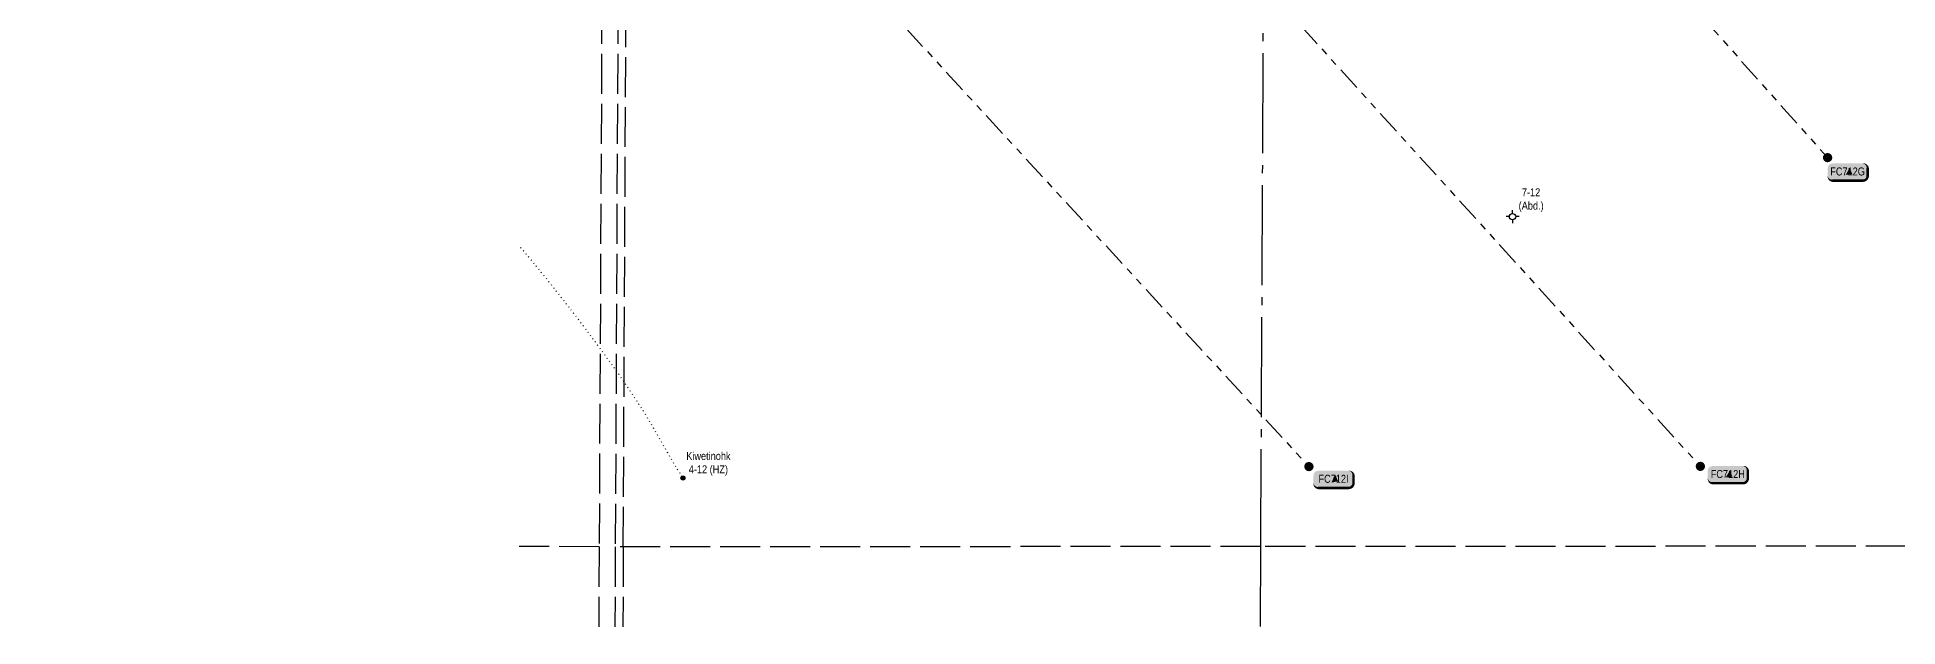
# Model space of a CAD drawing. Header units: inches. Extents: x 464475 to 485921, y 6038951 to 6050475.
# Drawn here: x 476372 to 478696, y 6040899 to 6041636 of the extents above; entities that cross this region are included whole.
import ezdxf

# ---------------------------------------------------------------- set-up
doc = ezdxf.new("R2010")
doc.units = ezdxf.units.IN
doc.header["$LTSCALE"] = 5
for name, pattern in [('foc-DOT', [1, 0.2, -0.8]), ('foc-DRILLPATH', [14.75, 6, -1.75, 1.75, -1.75, 1.75, -1.75]), ('foc-QUARTERLINE', [33, 25, -3, 2, -3]), ('foc-UNSURVEYED', [12.5, 10, -2.5])]:
    doc.linetypes.add(name, pattern=pattern)
for name, color, linetype in [('ABADATA-DRILL-T', 8, 'Continuous'), ('AS-DRILL', 8, 'foc-DOT'), ('AS-DRILL-T', 8, 'Continuous'), ('L-BD', 7, 'Continuous'), ('L-MON', 1, 'Continuous'), ('L-QSEC', 8, 'foc-QUARTERLINE'), ('L-USEC', 7, 'foc-UNSURVEYED'), ('P-PDRILLPATH', 12, 'foc-DRILLPATH')]:
    doc.layers.add(name, color=color, linetype=linetype)
doc.styles.add('80', font='ARIALN.TTF', dxfattribs={"height": 10})
doc.styles.add('80L', font='ARIALN.TTF', dxfattribs={"height": 10})

# ---------------------------------------------------------------- blocks, each defined once
blk = doc.blocks.new('plbh')
at = {"layer": 'L-MON'}
h = blk.add_hatch(color=255, dxfattribs=at)
h.dxf.hatch_style = 1
edge = h.paths.add_edge_path()
edge.add_arc((0, 0), 1.16, 0, 360)
h = blk.add_hatch(color=256, dxfattribs=at)
h.dxf.hatch_style = 1
h.paths.add_polyline_path([(-0.96, 0, 1), (0.96, 0, 1)])
h.paths.add_polyline_path([(0.91, 0, -1), (-0.91, 0, -1)], flags=16)
h.paths.add_polyline_path([(0.45, 0, -1), (-0.45, 0, -1)], flags=0)
h = blk.add_hatch(color=256, dxfattribs=at)
h.dxf.hatch_style = 1
h.paths.add_polyline_path([(-0.45, 0, 1), (0.45, 0, 1)])
h.paths.add_polyline_path([(0.4, 0, -1), (-0.4, 0, -1)], flags=16)
at = {"layer": 'L-MON', "color": 240}
for radius in [0.96, 0.91, 0.45, 0.4]:
    blk.add_circle((0, 0), radius, dxfattribs=at)
blk = doc.blocks.new('GABD')
for p, q in [((-0.81, 0), (-1.62, 0)), ((0, 0.81), (0, 1.62)), ((1.62, 0), (0.81, 0)), ((0, -0.81), (0, -1.62))]:
    blk.add_line(p, q)
blk.add_circle((0, 0), 0.8)
blk = doc.blocks.new('BH-Existing')
at = {"layer": 'AS-DRILL-T'}
h = blk.add_hatch(color=256, dxfattribs=at)
h.dxf.hatch_style = 1
edge = h.paths.add_edge_path()
edge.add_arc((0, 0), 0.5, 0, 360)
blk.add_circle((0, 0), 0.5, dxfattribs=at)
blk = doc.blocks.new('*U501')
h = blk.add_hatch(color=254)
edge = h.paths.add_edge_path()
edge.add_line((-19, -11.5), (19, -11.5))
edge.add_arc((19, -5.5), 6, 270, 360)
edge.add_line((25, -5.5), (25, 4))
edge.add_arc((19, 4), 6, 0, 90)
edge.add_line((19, 10), (-19, 10))
edge.add_arc((-19, 4), 6, 90, 180)
edge.add_line((-25, 4), (-25, -5.5))
edge.add_arc((-19, -5.5), 6, 180, 270)
at = {"color": 1, "flags": 128}
blk.add_lwpolyline([(-19, -11.5, 3, 3, 0), (19, -11.5, 3, 3, 0.414214), (25, -5.5, 3, 3, 0), (25, 4, 3, 0, 0.414214), (19, 10, 0, 0, 0), (-19, 10, 0, 0, 0.414214), (-25, 4, 0, 0, 0), (-25, -5.5, 0, 3, 0.414214)], format="xyseb", close=True, dxfattribs=at)
blk.add_lwpolyline([(5.8, -3.4, 0, 10, 0), (0, 0, 5, 5, 0)], format="xyseb", dxfattribs=at)
at = {"color": 1, "style": '80'}
blk.add_attdef('ENTER_TEXT_001', (-36, -5), '', height=10, dxfattribs=at)

msp = doc.modelspace()

# ---------------------------------------------------------------- linework, layer by layer
at = {"layer": 'AS-DRILL', "flags": 128}
msp.add_lwpolyline([(476975.542, 6041373.422), (476977.635, 6041370.971), (476995.556, 6041349.332), (477013.165, 6041327.434), (477030.603, 6041305.397), (477047.84, 6041283.211), (477064.646, 6041260.698), (477081.341, 6041238.095), (477097.855, 6041215.353), (477113.657, 6041192.125), (477128.926, 6041168.53), (477143.403, 6041144.34), (477157.128, 6041119.933), (477167.658, 6041101.885), (477178.354, 6041084.995)], dxfattribs=at)
at = {"layer": 'L-QSEC'}
for p, q in [((477907.371, 6042606.309), (477899.754, 6040999.375)), ((477899.754, 6040999.375), (477899.28, 6040899.428))]:
    msp.add_line(p, q, dxfattribs=at)
at = {"layer": 'L-USEC'}
for p, q in [((477077.597, 6041803.011), (477073.654, 6040998.976)), ((477097.706, 6041802.912), (477093.763, 6040998.878)), ((477103.814, 6040998.991), (477107.756, 6041803.005)), ((477073.654, 6040998.976), (476973.709, 6040999.558)), ((477073.654, 6040998.976), (477073.164, 6040898.989)), ((477093.763, 6040998.878), (477093.274, 6040899)), ((477899.754, 6040999.375), (477093.764, 6040998.986)), ((477103.814, 6040998.991), (477103.324, 6040899.005)), ((478705.761, 6040999.803), (477899.754, 6040999.375))]:
    msp.add_line(p, q, dxfattribs=at)
at = {"layer": 'P-PDRILLPATH', "flags": 128}
for points in [[(476405.548, 6044436.652), (475519.002, 6043757.33), (477960.182, 6041099.356)], [(476405.408, 6044431.734), (475911.982, 6043900.248), (478449.175, 6041099.618)], [(476405.267, 6044426.816), (476282.957, 6044094.155), (478608.023, 6041485.67)]]:
    msp.add_lwpolyline(points, dxfattribs=at)

# ---------------------------------------------------------------- block references
at = {"layer": 'ABADATA-DRILL-T', "linetype": 'Continuous', "xscale": 4.997349899999994, "yscale": 4.997349899999994, "zscale": 4.997349899999994}
msp.add_blockref('GABD', (478214.578, 6041411.923), dxfattribs=at)
at = {"layer": 'ABADATA-DRILL-T', "xscale": 4.997349899999994, "yscale": 4.997349899999994, "zscale": 4.997349899999994}
msp.add_blockref('BH-Existing', (477178.354, 6041084.995), dxfattribs=at)
at = {"layer": 'L-BD', "linetype": 'Continuous'}
ref = msp.add_blockref('*U501', (478633.166, 6041468.392), dxfattribs=dict(at, xscale=0.99946998, yscale=0.99946998, zscale=0.99946998))
ref.add_attrib('ENTER_TEXT_001', 'FC712G', (478611.398, 6041463.392), dxfattribs={"layer": '0', "color": 1, "height": 9.9947, "style": '80'})
ref = msp.add_blockref('*U501', (477990.911, 6041084.104), dxfattribs=dict(at, xscale=0.99946998, yscale=0.99946998, zscale=0.99946998))
ref.add_attrib('ENTER_TEXT_001', 'FC712I', (477972.162, 6041079.103), dxfattribs={"layer": '0', "color": 1, "height": 9.9947, "style": '80'})
ref = msp.add_blockref('*U501', (478483.437, 6041090.082), dxfattribs=dict(at, xscale=0.99946998, yscale=0.99946998, zscale=0.99946998))
ref.add_attrib('ENTER_TEXT_001', 'FC712H', (478462.122, 6041085.082), dxfattribs={"layer": '0', "color": 1, "height": 9.9947, "style": '80'})
at = {"layer": 'L-MON', "xscale": 4.997349899999989, "yscale": 4.997349899999989, "zscale": 4.997349899999989}
for p in [(478608.023, 6041485.67), (477960.182, 6041099.356), (478449.175, 6041099.618)]:
    msp.add_blockref('plbh', p, dxfattribs=at)

# ---------------------------------------------------------------- texts
at = {"layer": 'ABADATA-DRILL-T', "linetype": 'Continuous', "insert": (478221.795, 6041447.294), "char_height": 9.9947, "attachment_point": 1, "style": '80L'}
msp.add_mtext_dynamic_manual_height_columns('\\pi4.4078;7-12\\P\\pi0.40237;(Abd.)', width=30.59795, gutter_width=200.105, heights=[0], dxfattribs=at)
at = {"layer": 'ABADATA-DRILL-T', "insert": (477181.946, 6041117.571), "char_height": 9.9947, "attachment_point": 1, "style": '80L'}
msp.add_mtext_dynamic_manual_height_columns('\\pi0.48736;Kiwetinohk\\P\\pi3.6508;4-12 (HZ)', width=55.45471, gutter_width=50.026, heights=[0], dxfattribs=at)

doc.saveas('drawing.dxf')
